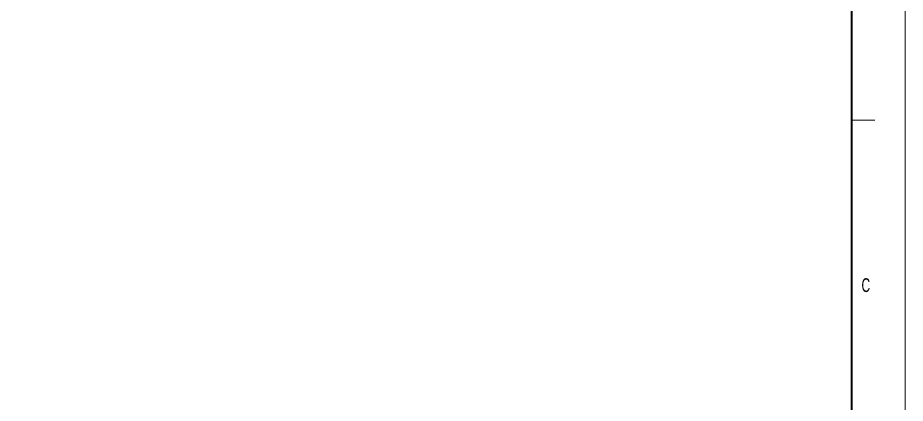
# Model space of a CAD drawing. Header units: millimetres. Extents: x 2 to 843, y -2 to 592.
# Drawn here: x 647.3 to 842.6, y 163.1 to 247.9 of the extents above; entities that cross this region are included whole.
import ezdxf
from ezdxf.enums import TextEntityAlignment as Align

# ---------------------------------------------------------------- set-up
doc = ezdxf.new("R2010")
doc.units = ezdxf.units.MM
for name, color, linetype, lineweight in [('1', 7, 'Continuous', 13), ('12', 7, 'Continuous', 25), ('9', 7, 'Continuous', 13)]:
    doc.layers.add(name, color=color, linetype=linetype, lineweight=lineweight)

msp = doc.modelspace()

# ---------------------------------------------------------------- linework, layer by layer
at = {"layer": '1'}
msp.add_line((835.916, 225.335), (830.904, 225.335), dxfattribs=at)
at = {"layer": '1', "lineweight": 35}
msp.add_lwpolyline([(830.904, 110.511), (830.904, 580.724), (11.974, 580.724), (11.974, 8.879)], dxfattribs=at)
at = {"layer": '12', "lineweight": 13}
msp.add_lwpolyline([(1.641, 592.497), (842.641, 592.497), (842.641, -1.503), (1.641, -1.503)], close=True, dxfattribs=at)
at = {"layer": '9'}
msp.add_lwpolyline([(1.641, -1.503), (842.641, -1.503), (842.641, 592.497), (1.641, 592.497)], close=True, dxfattribs=at)

# ---------------------------------------------------------------- texts
at = {"layer": '1', "width": 0.65}
msp.add_text('C', height=3.02, dxfattribs=at).set_placement((834.911, 187.58), align=Align.RIGHT)

doc.saveas('drawing.dxf')
